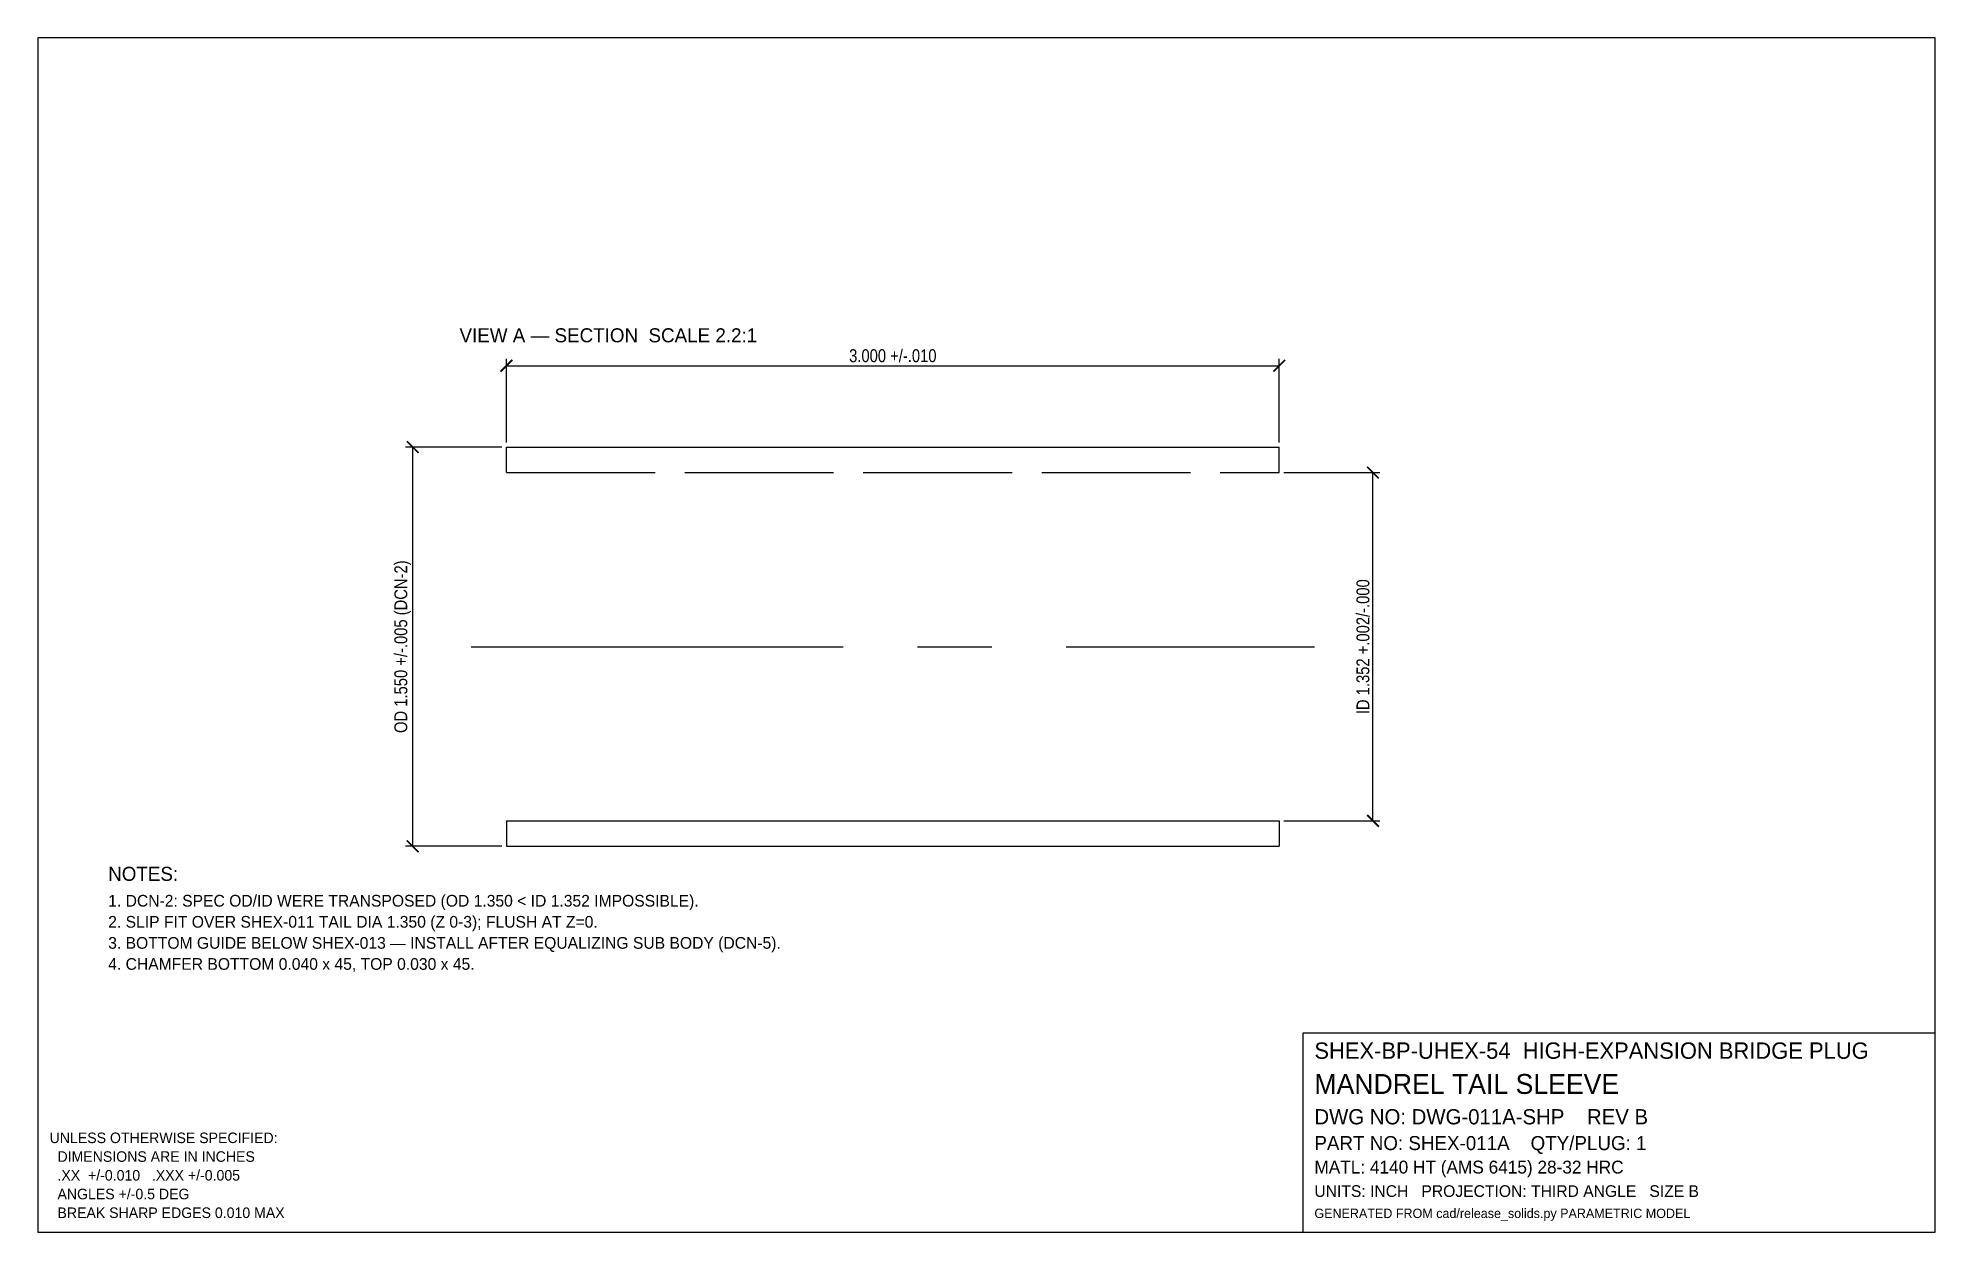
# Model space of a CAD drawing. Header units: inches. Extents: x 0.4 to 16.6, y 0.4 to 10.6.
import ezdxf

# ---------------------------------------------------------------- set-up
doc = ezdxf.new("R2010")
doc.units = ezdxf.units.IN
doc.linetypes.add('CENTER', pattern=[5.08, 3.175, -0.635, 0.635, -0.635])
doc.linetypes.add('DASHED', pattern=[1.524, 1.27, -0.254])
for name, color, linetype in [('BORDER', 7, 'CONTINUOUS'), ('CENTER', 1, 'CENTER'), ('DIM', 4, 'CONTINUOUS'), ('GEOM', 7, 'CONTINUOUS'), ('HIDDEN', 8, 'DASHED'), ('TEXT', 7, 'CONTINUOUS')]:
    doc.layers.add(name, color=color, linetype=linetype)
doc.styles.add('OpenSansCondensed-Light', font='OpenSansCondensed-Light.ttf')
doc.dimstyles.new('EZDXF', dxfattribs={"dimtxt": 0.11, "dimasz": 0.1, "dimexe": 0.06, "dimexo": 0.04, "dimgap": 0.03, "dimtad": 1, "dimdec": 3, "dimlfac": 100, "dimzin": 12, "dimdsep": 46, "dimtxsty": 'OpenSansCondensed-Light', "dimblk": 'ARCHTICK', "dimcen": 2.5, "dimazin": 3, "dimtfac": 0.5, "dimtmove": 2, "dimatfit": 3})

# ---------------------------------------------------------------- blocks, each defined once
blk = doc.blocks.new('_ARCHTICK')
at = {"color": 0, "linetype": 'BYBLOCK', "const_width": 0.15}
blk.add_lwpolyline([(-0.5, -0.5), (0.5, 0.5)], dxfattribs=at)

msp = doc.modelspace()

# ---------------------------------------------------------------- linework, layer by layer
at = {"layer": 'BORDER'}
for points in [[(0.4, 0.4), (16.6, 0.4), (16.6, 10.6), (0.4, 10.6), (0.4, 0.4)], [(11.2, 0.4), (16.6, 0.4), (16.6, 2.1), (11.2, 2.1), (11.2, 0.4)]]:
    msp.add_lwpolyline(points, dxfattribs=at)
at = {"layer": 'CENTER'}
msp.add_line((4.1, 5.4), (11.3, 5.4), dxfattribs=at)
at = {"layer": 'GEOM'}
for p, q in [((4.4, 6.8872), (4.4, 7.105)), ((11, 6.8872), (11, 7.105)), ((4.4, 3.9128), (4.4, 3.695)), ((11, 3.9128), (11, 3.695))]:
    msp.add_line(p, q, dxfattribs=at)
for points in [[(4.4, 7.105), (11, 7.105)], [(4.4, 3.9128), (11, 3.9128)], [(4.4, 3.695), (11, 3.695)]]:
    msp.add_lwpolyline(points, dxfattribs=at)
at = {"layer": 'HIDDEN'}
msp.add_lwpolyline([(4.4, 6.8872), (11, 6.8872)], dxfattribs=at)

# ---------------------------------------------------------------- texts
at = {"layer": 'TEXT'}
for s, height, p in [('VIEW A — SECTION  SCALE 2.2:1', 0.12, (4, 8)), ('NOTES:', 0.12, (1, 3.4)), ('1. DCN-2: SPEC OD/ID WERE TRANSPOSED (OD 1.350 < ID 1.352 IMPOSSIBLE).', 0.1, (1, 3.18)), ('2. SLIP FIT OVER SHEX-011 TAIL DIA 1.350 (Z 0-3); FLUSH AT Z=0.', 0.1, (1, 3)), ('3. BOTTOM GUIDE BELOW SHEX-013 — INSTALL AFTER EQUALIZING SUB BODY (DCN-5).', 0.1, (1, 2.82)), ('4. CHAMFER BOTTOM 0.040 x 45, TOP 0.030 x 45.', 0.1, (1, 2.64)), ('SHEX-BP-UHEX-54  HIGH-EXPANSION BRIDGE PLUG', 0.14, (11.3, 1.88)), ('MANDREL TAIL SLEEVE', 0.17, (11.3, 1.58)), ('DWG NO: DWG-011A-SHP    REV B', 0.13, (11.3, 1.32)), ('UNLESS OTHERWISE SPECIFIED:', 0.09, (0.5, 1.16)), ('PART NO: SHEX-011A    QTY/PLUG: 1', 0.12, (11.3, 1.1)), ('  DIMENSIONS ARE IN INCHES', 0.09, (0.5, 1)), ('MATL: 4140 HT (AMS 6415) 28-32 HRC', 0.11, (11.3, 0.9)), ('  .XX  +/-0.010   .XXX +/-0.005', 0.09, (0.5, 0.84)), ('  ANGLES +/-0.5 DEG', 0.09, (0.5, 0.68)), ('UNITS: INCH   PROJECTION: THIRD ANGLE   SIZE B', 0.1, (11.3, 0.7)), ('  BREAK SHARP EDGES 0.010 MAX', 0.09, (0.5, 0.52)), ('GENERATED FROM cad/release_solids.py PARAMETRIC MODEL', 0.08, (11.3, 0.52))]:
    msp.add_text(s, height=height, dxfattribs=at).set_placement(p)

# ---------------------------------------------------------------- dimensions: what is measured, and where the dimension line sits
at = {"layer": 'DIM'}
msp.add_linear_dim(base=(4.4, 7.8), p1=(4.4, 7.105), p2=(11, 7.105), text='3.000 +/-.010', dimstyle='EZDXF', override={"dimlfac": 0.454545}, dxfattribs=at).render()
for base, p1, p2, text in [((3.6, 3.695), (4.4, 3.695), (4.4, 7.105), 'OD 1.550 +/-.005 (DCN-2)'), ((11.8, 3.9128), (11, 3.9128), (11, 6.8872), 'ID 1.352 +.002/-.000')]:
    msp.add_linear_dim(base=base, p1=p1, p2=p2, angle=90, text=text, dimstyle='EZDXF', override={"dimlfac": 0.454545}, dxfattribs=at).render()

doc.saveas('drawing.dxf')
